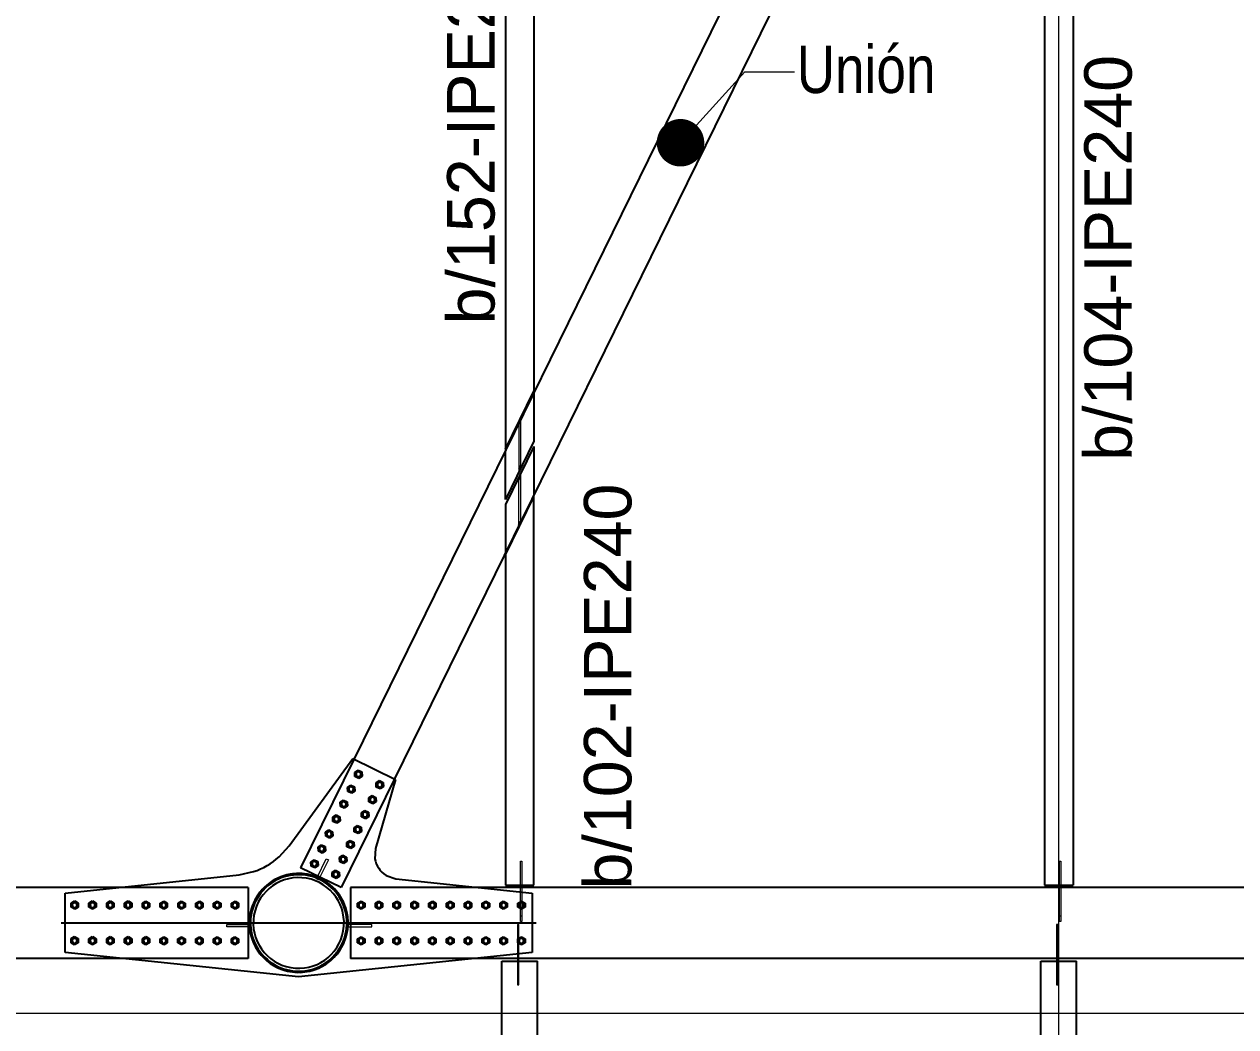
# Model space of a CAD drawing. Header units: millimetres. Extents: x -158 to 97215, y -53820 to 8373.
# Drawn here: x 79878 to 84979, y -33761 to -29542 of the extents above; entities that cross this region are included whole.
import ezdxf
from ezdxf.enums import TextEntityAlignment as Align

# ---------------------------------------------------------------- set-up
doc = ezdxf.new("R2010")
doc.units = ezdxf.units.MM
doc.header["$LTSCALE"] = 0.8
doc.linetypes.add('Grid Line', pattern=[3.33375, 1.905, -0.47625, 0.47625, -0.47625])
for name, color, linetype, lineweight in [('E_COLUMNAS-1', 1, 'Continuous', 25), ('E_EJES-1', 8, 'Grid Line', 9), ('E_TEXTO', 3, 'Continuous', 9), ('P-PLATINA', 6, 'Continuous', 15)]:
    doc.layers.add(name, color=color, linetype=linetype, lineweight=lineweight)
doc.layers.add('VIGAS', color=8, linetype='Continuous')
doc.styles.add('CX', font='ARIALUNI.ttf', dxfattribs={"width": 0.8, "height": 300})
doc.styles.add('VERDANA', font='arial.ttf')

msp = doc.modelspace()

# ---------------------------------------------------------------- linework, layer by layer
at = {"color": 1, "linetype": 'Continuous'}
for centre, radius, start, end in [((81284.8, -32698.6), 11.5, 81.8458, 261.8458), ((81284.8, -32698.6), 10, 153.8458, 333.8458), ((81284.8, -32698.6), 10, 333.8458, 153.8458), ((81284.8, -32698.6), 11.5, 261.8458, 81.8458), ((81374.6, -32742.7), 11.5, 81.8458, 261.8458), ((81374.6, -32742.7), 10, 153.8458, 333.8458), ((81374.6, -32742.7), 10, 333.8458, 153.8458), ((81374.6, -32742.7), 11.5, 261.8458, 81.8458), ((81253.9, -32761.4), 11.5, 81.8458, 261.8458), ((81253.9, -32761.4), 10, 153.8458, 333.8458), ((81253.9, -32761.4), 10, 333.8458, 153.8458), ((81253.9, -32761.4), 11.5, 261.8458, 81.8458), ((81343.7, -32805.5), 11.5, 81.8458, 261.8458), ((81343.7, -32805.5), 10, 333.8458, 153.8458), ((81343.7, -32805.5), 11.5, 261.8458, 81.8458), ((81223.1, -32824.3), 11.5, 81.8458, 261.8458), ((81223.1, -32824.3), 10, 153.8458, 333.8458), ((81223.1, -32824.3), 10, 333.8458, 153.8458), ((81223.1, -32824.3), 11.5, 261.8458, 81.8458), ((81343.7, -32805.5), 10, 153.8458, 333.8458), ((81192.2, -32887.1), 11.5, 81.8458, 261.8458), ((81192.2, -32887.1), 10, 153.8458, 333.8458), ((81192.2, -32887.1), 10, 333.8458, 153.8458), ((81192.2, -32887.1), 11.5, 261.8458, 81.8458), ((81312.8, -32868.3), 11.5, 81.8458, 261.8458), ((81312.8, -32868.3), 10, 153.8458, 333.8458), ((81312.8, -32868.3), 10, 333.8458, 153.8458), ((81312.8, -32868.3), 11.5, 261.8458, 81.8458), ((81161.4, -32949.9), 11.5, 81.8458, 261.8458), ((81161.4, -32949.9), 10, 153.8458, 333.8458), ((81161.4, -32949.9), 10, 333.8458, 153.8458), ((81161.4, -32949.9), 11.5, 261.8458, 81.8458), ((81282, -32931.2), 11.5, 81.8458, 261.8458), ((81282, -32931.2), 10, 153.8458, 333.8458), ((81282, -32931.2), 10, 333.8458, 153.8458), ((81282, -32931.2), 11.5, 261.8458, 81.8458), ((81130.5, -33012.8), 11.5, 81.8458, 261.8458), ((81130.5, -33012.8), 11.5, 261.8458, 81.8458), ((81251.1, -32994), 11.5, 81.8458, 261.8458), ((81251.1, -32994), 10, 153.8458, 333.8458), ((81251.1, -32994), 10, 333.8458, 153.8458), ((81251.1, -32994), 11.5, 261.8458, 81.8458), ((81130.5, -33012.8), 10, 153.8458, 333.8458), ((81130.5, -33012.8), 10, 333.8458, 153.8458), ((81220.3, -33056.8), 11.5, 81.8458, 261.8458), ((81220.3, -33056.8), 10, 333.8458, 153.8458), ((81220.3, -33056.8), 11.5, 261.8458, 81.8458), ((81099.7, -33075.6), 11.5, 81.8458, 261.8458), ((81099.7, -33075.6), 10, 153.8458, 333.8458), ((81099.7, -33075.6), 10, 333.8458, 153.8458), ((81099.7, -33075.6), 11.5, 261.8458, 81.8458), ((81220.3, -33056.8), 10, 153.8458, 333.8458), ((81189.4, -33119.7), 11.5, 81.8458, 261.8458), ((81189.4, -33119.7), 10, 153.8458, 333.8458), ((81189.4, -33119.7), 10, 333.8458, 153.8458), ((81189.4, -33119.7), 11.5, 261.8458, 81.8458), ((80090.3, -33249.1), 11.5, 17.9567, 197.9567), ((80090.3, -33249.1), 11.5, 197.9567, 17.9567), ((80090.3, -33249.1), 10, 89.9567, 269.9567), ((80090.3, -33249.1), 10, 269.9567, 89.9567), ((80165.3, -33249.1), 11.5, 17.9567, 197.9567), ((80165.3, -33249.1), 11.5, 197.9567, 17.9567), ((80165.3, -33249.1), 10, 89.9567, 269.9567), ((80165.3, -33249.1), 10, 269.9567, 89.9567), ((80240.3, -33249.2), 11.5, 17.9567, 197.9567), ((80240.3, -33249.2), 11.5, 197.9567, 17.9567), ((80240.3, -33249.2), 10, 89.9567, 269.9567), ((80240.3, -33249.2), 10, 269.9567, 89.9567), ((80315.3, -33249.3), 11.5, 17.9567, 197.9567), ((80315.3, -33249.3), 11.5, 197.9567, 17.9567), ((80315.3, -33249.3), 10, 89.9567, 269.9567), ((80315.3, -33249.3), 10, 269.9567, 89.9567), ((80390.3, -33249.3), 11.5, 17.9567, 197.9567), ((80390.3, -33249.3), 11.5, 197.9567, 17.9567), ((80390.3, -33249.3), 10, 89.9567, 269.9567), ((80390.3, -33249.3), 10, 269.9567, 89.9567), ((80465.3, -33249.4), 11.5, 17.9567, 197.9567), ((80465.3, -33249.4), 11.5, 197.9567, 17.9567), ((80465.3, -33249.4), 10, 89.9567, 269.9567), ((80465.3, -33249.4), 10, 269.9567, 89.9567), ((80540.3, -33249.4), 11.5, 17.9567, 197.9567), ((80540.3, -33249.4), 11.5, 197.9567, 17.9567), ((80540.3, -33249.4), 10, 89.9567, 269.9567), ((80540.3, -33249.4), 10, 269.9567, 89.9567), ((80615.3, -33249.5), 11.5, 17.9567, 197.9567), ((80615.3, -33249.5), 11.5, 197.9567, 17.9567), ((80615.3, -33249.5), 10, 89.9567, 269.9567), ((80615.3, -33249.5), 10, 269.9567, 89.9567), ((80690.3, -33249.5), 11.5, 17.9567, 197.9567), ((80690.3, -33249.5), 11.5, 197.9567, 17.9567), ((80690.3, -33249.5), 10, 89.9567, 269.9567), ((80690.3, -33249.5), 10, 269.9567, 89.9567), ((80765.3, -33249.6), 11.5, 17.9567, 197.9567), ((80765.3, -33249.6), 11.5, 197.9567, 17.9567), ((80765.3, -33249.6), 10, 89.9567, 269.9567), ((80765.3, -33249.6), 10, 269.9567, 89.9567), ((81296.2, -33249.6), 11.5, 18, 198), ((81296.2, -33249.6), 11.5, 198, 18), ((81296.2, -33249.6), 10, 90, 270), ((81296.2, -33249.6), 10, 270, 90), ((81371.2, -33249.6), 11.5, 18, 198), ((81371.2, -33249.6), 11.5, 198, 18), ((81371.2, -33249.6), 10, 90, 270), ((81371.2, -33249.6), 10, 270, 90), ((81446.2, -33249.6), 11.5, 18, 198), ((81446.2, -33249.6), 11.5, 198, 18), ((81446.2, -33249.6), 10, 90, 270), ((81446.2, -33249.6), 10, 270, 90), ((81521.2, -33249.6), 11.5, 18, 198), ((81521.2, -33249.6), 11.5, 198, 18), ((81521.2, -33249.6), 10, 90, 270), ((81521.2, -33249.6), 10, 270, 90), ((81596.2, -33249.6), 11.5, 18, 198), ((81596.2, -33249.6), 11.5, 198, 18), ((81596.2, -33249.6), 10, 90, 270), ((81596.2, -33249.6), 10, 270, 90), ((81671.2, -33249.6), 11.5, 18, 198), ((81671.2, -33249.6), 11.5, 198, 18), ((81671.2, -33249.6), 10, 90, 270), ((81671.2, -33249.6), 10, 270, 90), ((81746.2, -33249.6), 11.5, 18, 198), ((81746.2, -33249.6), 11.5, 198, 18), ((81746.2, -33249.6), 10, 90, 270), ((81746.2, -33249.6), 10, 270, 90), ((81821.2, -33249.6), 11.5, 18, 198), ((81821.2, -33249.6), 11.5, 198, 18), ((81821.2, -33249.6), 10, 90, 270), ((81821.2, -33249.6), 10, 270, 90), ((81896.2, -33249.6), 11.5, 18, 198), ((81896.2, -33249.6), 11.5, 198, 18), ((81896.2, -33249.6), 10, 90, 270), ((81896.2, -33249.6), 10, 270, 90), ((81971.2, -33249.6), 11.5, 18, 198), ((81971.2, -33249.6), 11.5, 198, 18), ((81971.2, -33249.6), 10, 90, 270), ((81971.2, -33249.6), 10, 270, 90), ((80090.2, -33399.1), 11.5, 17.9567, 197.9567), ((80090.2, -33399.1), 11.5, 197.9567, 17.9567), ((80090.2, -33399.1), 10, 89.9567, 269.9567), ((80090.2, -33399.1), 10, 269.9567, 89.9567), ((80165.2, -33399.1), 11.5, 17.9567, 197.9567), ((80165.2, -33399.1), 11.5, 197.9567, 17.9567), ((80165.2, -33399.1), 10, 89.9567, 269.9567), ((80165.2, -33399.1), 10, 269.9567, 89.9567), ((80240.2, -33399.2), 11.5, 17.9567, 197.9567), ((80240.2, -33399.2), 11.5, 197.9567, 17.9567), ((80240.2, -33399.2), 10, 89.9567, 269.9567), ((80240.2, -33399.2), 10, 269.9567, 89.9567), ((80315.2, -33399.3), 11.5, 17.9567, 197.9567), ((80315.2, -33399.3), 11.5, 197.9567, 17.9567), ((80315.2, -33399.3), 10, 89.9567, 269.9567), ((80315.2, -33399.3), 10, 269.9567, 89.9567), ((80390.2, -33399.3), 11.5, 17.9567, 197.9567), ((80390.2, -33399.3), 11.5, 197.9567, 17.9567), ((80390.2, -33399.3), 10, 89.9567, 269.9567), ((80390.2, -33399.3), 10, 269.9567, 89.9567), ((80465.2, -33399.4), 11.5, 17.9567, 197.9567), ((80465.2, -33399.4), 11.5, 197.9567, 17.9567), ((80465.2, -33399.4), 10, 89.9567, 269.9567), ((80465.2, -33399.4), 10, 269.9567, 89.9567), ((80540.2, -33399.4), 11.5, 17.9567, 197.9567), ((80540.2, -33399.4), 11.5, 197.9567, 17.9567), ((80540.2, -33399.4), 10, 89.9567, 269.9567), ((80540.2, -33399.4), 10, 269.9567, 89.9567), ((80615.2, -33399.5), 11.5, 17.9567, 197.9567), ((80615.2, -33399.5), 11.5, 197.9567, 17.9567), ((80615.2, -33399.5), 10, 89.9567, 269.9567), ((80615.2, -33399.5), 10, 269.9567, 89.9567), ((80690.2, -33399.5), 11.5, 17.9567, 197.9567), ((80690.2, -33399.5), 11.5, 197.9567, 17.9567), ((80690.2, -33399.5), 10, 89.9567, 269.9567), ((80690.2, -33399.5), 10, 269.9567, 89.9567), ((80765.2, -33399.6), 11.5, 17.9567, 197.9567), ((80765.2, -33399.6), 11.5, 197.9567, 17.9567), ((80765.2, -33399.6), 10, 89.9567, 269.9567), ((80765.2, -33399.6), 10, 269.9567, 89.9567), ((81296.2, -33399.6), 11.5, 18, 198), ((81296.2, -33399.6), 11.5, 198, 18), ((81296.2, -33399.6), 10, 90, 270), ((81296.2, -33399.6), 10, 270, 90), ((81371.2, -33399.6), 11.5, 18, 198), ((81371.2, -33399.6), 11.5, 198, 18), ((81371.2, -33399.6), 10, 90, 270), ((81371.2, -33399.6), 10, 270, 90), ((81446.2, -33399.6), 11.5, 18, 198), ((81446.2, -33399.6), 11.5, 198, 18), ((81446.2, -33399.6), 10, 90, 270), ((81446.2, -33399.6), 10, 270, 90), ((81521.2, -33399.6), 11.5, 18, 198), ((81521.2, -33399.6), 11.5, 198, 18), ((81521.2, -33399.6), 10, 90, 270), ((81521.2, -33399.6), 10, 270, 90), ((81596.2, -33399.6), 11.5, 18, 198), ((81596.2, -33399.6), 11.5, 198, 18), ((81596.2, -33399.6), 10, 90, 270), ((81596.2, -33399.6), 10, 270, 90), ((81671.2, -33399.6), 11.5, 18, 198), ((81671.2, -33399.6), 11.5, 198, 18), ((81671.2, -33399.6), 10, 90, 270), ((81671.2, -33399.6), 10, 270, 90), ((81746.2, -33399.6), 11.5, 18, 198), ((81746.2, -33399.6), 11.5, 198, 18), ((81746.2, -33399.6), 10, 90, 270), ((81746.2, -33399.6), 10, 270, 90), ((81821.2, -33399.6), 11.5, 18, 198), ((81821.2, -33399.6), 11.5, 198, 18), ((81821.2, -33399.6), 10, 90, 270), ((81821.2, -33399.6), 10, 270, 90), ((81896.2, -33399.6), 11.5, 18, 198), ((81896.2, -33399.6), 11.5, 198, 18), ((81896.2, -33399.6), 10, 90, 270), ((81896.2, -33399.6), 10, 270, 90), ((81971.2, -33399.6), 11.5, 18, 198), ((81971.2, -33399.6), 11.5, 198, 18), ((81971.2, -33399.6), 10, 90, 270), ((81971.2, -33399.6), 10, 270, 90)]:
    msp.add_arc(centre, radius, start, end, dxfattribs=at)
at = {"layer": 'E_COLUMNAS-1'}
for radius, start, end in [(208, 10, 190), (208, 80, 260), (208, 80, 260), (207, 350, 170), (203, 10, 190), (191, 350, 170), (208, 260, 80), (208, 260, 80), (207, 170, 350), (208, 190, 10), (203, 190, 10), (191, 170, 350)]:
    msp.add_arc((81033.2, -33324.3), radius, start, end, dxfattribs=at)
at = {"layer": 'E_EJES-1'}
for p, q in [((84233.3, -52920), (84233.3, -22429.9)), ((2836.9, -33704.7), (96315.4, -33704.7))]:
    msp.add_line(p, q, dxfattribs=at)
at = {"layer": 'E_TEXTO', "color": 4}
for p, q in [((82640.9, -30040.4), (82911.5, -29742.4)), ((82911.5, -29742.4), (83121.2, -29742.4))]:
    msp.add_line(p, q, dxfattribs=at)
at = {"layer": 'E_TEXTO', "color": 4, "const_width": 100}
msp.add_lwpolyline([(82590.9, -30040.4, 1), (82690.9, -30040.4, 1)], format="xyb", close=True, dxfattribs=at)
at = {"layer": 'P-PLATINA'}
for p, q in [((81966.6, -31208.1), (81966.6, -31412.9)), ((81960.4, -31220.7), (81960.4, -31425.6)), ((81960.4, -31412), (81966.6, -31399.4)), ((81960.4, -31651.7), (81960.4, -31446.9)), ((81960.4, -31460.5), (81966.6, -31447.8)), ((81966.6, -31434.3), (81966.6, -31639.1)), ((81966.6, -33293.9), (81972.6, -33293.9)), ((84236.4, -33293.9), (84242.4, -33293.9)), ((81954, -33355.4), (81960, -33355.4)), ((84223.7, -33355.4), (84229.7, -33355.4))]:
    msp.add_line(p, q, dxfattribs=at)
for points in [[(81109, -33136.6), (81110.8, -33133), (81149.3, -33054.5), (81158.3, -33058.9), (81119.9, -33137.2), (81118.1, -33140.8), (81117.1, -33142.8), (81108.2, -33138.4)], [(81966.6, -33318.9), (81966.6, -33174.6), (81966.6, -33164.6), (81966.6, -33064.6), (81972.6, -33064.6), (81972.6, -33164.6), (81972.6, -33174.6), (81972.6, -33318.9)], [(80730.2, -33330.4), (80826.7, -33330.4), (80830.2, -33330.4), (80830.2, -33340.4), (80827.6, -33340.4), (80730.2, -33340.4)], [(81341.2, -33330.4), (81241.2, -33330.4), (81241.2, -33340.4), (81341.2, -33340.4)], [(81960, -33474.6), (81960, -33330.4), (81954, -33330.4), (81954, -33474.6), (81954, -33484.6), (81954, -33584.6), (81960, -33584.6), (81960, -33484.6)], [(84229.7, -33484.6), (84229.7, -33474.6), (84229.7, -33330.4), (84223.7, -33330.4), (84223.7, -33474.6), (84223.7, -33484.6), (84223.7, -33584.6), (84229.7, -33584.6)]]:
    msp.add_lwpolyline(points, close=True, dxfattribs=at)
for points in [[(84236.4, -33164.6), (84236.4, -33064.6), (84242.4, -33064.6), (84242.4, -33164.6)], [(84242.4, -33174.6), (84242.4, -33318.9), (84236.4, -33318.9), (84236.4, -33174.6)]]:
    msp.add_lwpolyline(points, dxfattribs=at)
at = {"layer": 'VIGAS'}
for p, q in [((84293.3, -27051.1), (84293.3, -33164.6)), ((84173.3, -27225.5), (84173.3, -33164.6)), ((81903.5, -28809.7), (81903.5, -31336.6)), ((82023.5, -28809.7), (82023.5, -31092.2)), ((82949.1, -29207.5), (81266.3, -32634.1)), ((83119.6, -29291.2), (81436.9, -32717.9)), ((81903.5, -31329.8), (82023.5, -31085.4)), ((82023.5, -31092.2), (82023.5, -31297.1)), ((81960.4, -31224.7), (81966.6, -31212.1)), ((81960.4, -31213.9), (81960.4, -31220.7)), ((81966.6, -31207.4), (81966.6, -31201.3)), ((81966.6, -31207.4), (81966.6, -31208.1)), ((82023.5, -31297.1), (81903.5, -31541.4)), ((82023.5, -31318.4), (81903.5, -31562.8)), ((81903.5, -31541.4), (81903.5, -31336.6)), ((82023.5, -31318.4), (82023.5, -31523.3)), ((81903.5, -31774.4), (82023.5, -31530.1)), ((81903.5, -31562.8), (81903.5, -31767.6)), ((82023.5, -33164.6), (82023.5, -31523.3)), ((81960.4, -31647.7), (81966.6, -31635.1)), ((81960.4, -31652.4), (81960.4, -31651.7)), ((81960.4, -31658.6), (81960.4, -31652.4)), ((81966.6, -31639.1), (81966.6, -31645.9)), ((81903.5, -31767.6), (81903.5, -33164.6)), ((80993, -33000), (81261.8, -32631.9)), ((80993, -33000), (81261.8, -32631.9)), ((81266.3, -32634.1), (81041.6, -33091.7)), ((81261.8, -32631.9), (81441.3, -32720.1)), ((81261.8, -32631.9), (81441.3, -32720.1)), ((81269.2, -32691), (81283.6, -32681.3)), ((81270.4, -32708.2), (81269.2, -32691)), ((81283.6, -32681.3), (81299.2, -32688.9)), ((81299.2, -32688.9), (81300.3, -32706.2)), ((81436.9, -32717.9), (81212.2, -33175.4)), ((81238.4, -32753.8), (81252.8, -32744.1)), ((81252.8, -32744.1), (81268.3, -32751.8)), ((81286, -32715.9), (81270.4, -32708.2)), ((81300.3, -32706.2), (81286, -32715.9)), ((81441.3, -32720.1), (81357.1, -33010.8)), ((81441.3, -32720.1), (81357.1, -33010.8)), ((81359, -32735), (81373.4, -32725.4)), ((81360.2, -32752.3), (81359, -32735)), ((81373.4, -32725.4), (81388.9, -32733)), ((81388.9, -32733), (81390.1, -32750.3)), ((81239.6, -32771.1), (81238.4, -32753.8)), ((81255.1, -32778.7), (81239.6, -32771.1)), ((81269.5, -32769.1), (81255.1, -32778.7)), ((81268.3, -32751.8), (81269.5, -32769.1)), ((81328.2, -32797.9), (81342.5, -32788.2)), ((81342.5, -32788.2), (81358.1, -32795.9)), ((81358.1, -32795.9), (81359.2, -32813.1)), ((81375.7, -32760), (81360.2, -32752.3)), ((81390.1, -32750.3), (81375.7, -32760)), ((81207.5, -32816.6), (81221.9, -32807)), ((81208.7, -32833.9), (81207.5, -32816.6)), ((81224.2, -32841.5), (81208.7, -32833.9)), ((81221.9, -32807), (81237.5, -32814.6)), ((81238.6, -32831.9), (81224.2, -32841.5)), ((81237.5, -32814.6), (81238.6, -32831.9)), ((81329.3, -32815.2), (81328.2, -32797.9)), ((81344.9, -32822.8), (81329.3, -32815.2)), ((81359.2, -32813.1), (81344.9, -32822.8)), ((81176.7, -32879.5), (81191.1, -32869.8)), ((81177.8, -32896.7), (81176.7, -32879.5)), ((81193.4, -32904.4), (81177.8, -32896.7)), ((81191.1, -32869.8), (81206.6, -32877.4)), ((81207.8, -32894.7), (81193.4, -32904.4)), ((81206.6, -32877.4), (81207.8, -32894.7)), ((81297.3, -32860.7), (81311.7, -32851.1)), ((81298.5, -32878), (81297.3, -32860.7)), ((81314, -32885.6), (81298.5, -32878)), ((81311.7, -32851.1), (81327.2, -32858.7)), ((81328.4, -32876), (81314, -32885.6)), ((81327.2, -32858.7), (81328.4, -32876)), ((81145.8, -32942.3), (81160.2, -32932.6)), ((81147, -32959.6), (81145.8, -32942.3)), ((81160.2, -32932.6), (81175.8, -32940.3)), ((81175.8, -32940.3), (81176.9, -32957.6)), ((81266.4, -32923.5), (81280.8, -32913.9)), ((81267.6, -32940.8), (81266.4, -32923.5)), ((81283.1, -32948.5), (81267.6, -32940.8)), ((81280.8, -32913.9), (81296.4, -32921.5)), ((81297.5, -32938.8), (81283.1, -32948.5)), ((81296.4, -32921.5), (81297.5, -32938.8)), ((80951.1, -33046.3), (80993, -33000)), ((80951.1, -33046.3), (80993, -33000)), ((81115, -33005.1), (81129.4, -32995.5)), ((81129.4, -32995.5), (81144.9, -33003.1)), ((81162.5, -32967.2), (81147, -32959.6)), ((81176.9, -32957.6), (81162.5, -32967.2)), ((81235.6, -32986.4), (81250, -32976.7)), ((81236.7, -33003.7), (81235.6, -32986.4)), ((81250, -32976.7), (81265.5, -32984.4)), ((81265.5, -32984.4), (81266.7, -33001.6)), ((81116.1, -33022.4), (81115, -33005.1)), ((81131.7, -33030), (81116.1, -33022.4)), ((81146.1, -33020.4), (81131.7, -33030)), ((81144.9, -33003.1), (81146.1, -33020.4)), ((81204.7, -33049.2), (81219.1, -33039.6)), ((81205.9, -33066.5), (81204.7, -33049.2)), ((81219.1, -33039.6), (81234.7, -33047.2)), ((81234.7, -33047.2), (81235.8, -33064.5)), ((81252.3, -33011.3), (81236.7, -33003.7)), ((81266.7, -33001.6), (81252.3, -33011.3)), ((81357.1, -33010.8), (81354.3, -33054.1)), ((81357.1, -33010.8), (81354.3, -33054.1)), ((81212.2, -33175.4), (81041.6, -33091.7)), ((81084.1, -33068), (81098.5, -33058.3)), ((81085.3, -33085.2), (81084.1, -33068)), ((81100.8, -33092.9), (81085.3, -33085.2)), ((81098.5, -33058.3), (81114, -33065.9)), ((81115.2, -33083.2), (81100.8, -33092.9)), ((81114, -33065.9), (81115.2, -33083.2)), ((81173.9, -33112), (81188.3, -33102.4)), ((81188.3, -33102.4), (81203.8, -33110)), ((81221.4, -33074.1), (81205.9, -33066.5)), ((81235.8, -33064.5), (81221.4, -33074.1)), ((80050.2, -33199), (80782.4, -33121.4)), ((80050.2, -33199), (80782.4, -33121.4)), ((80782.4, -33121.4), (80843.5, -33108.4)), ((80782.4, -33121.4), (80843.5, -33108.4)), ((81175, -33129.3), (81173.9, -33112)), ((81190.6, -33137), (81175, -33129.3)), ((81205, -33127.3), (81190.6, -33137)), ((81203.8, -33110), (81205, -33127.3)), ((81401.5, -33124.3), (81442.6, -33138.1)), ((81401.5, -33124.3), (81442.6, -33138.1)), ((81442.6, -33138.1), (82016.2, -33198.7)), ((81442.6, -33138.1), (82016.2, -33198.7)), ((80280.6, -33174.6), (79803.5, -33174.6)), ((80050.2, -33449), (80050.2, -33199)), ((80050.2, -33449), (80050.2, -33199)), ((80820.2, -33174.6), (80280.6, -33174.6)), ((80820.2, -33174.6), (80820.2, -33474.6)), ((81251.2, -33174.6), (81251.2, -33474.6)), ((81788.2, -33174.6), (81251.2, -33174.6)), ((89984.6, -33174.6), (81788.2, -33174.6)), ((81903.5, -33164.6), (82023.5, -33164.6)), ((82016.2, -33198.7), (82016.2, -33448.7)), ((82016.2, -33198.7), (82016.2, -33448.7)), ((84173.3, -33164.6), (84293.3, -33164.6)), ((84236.4, -33164.6), (84236.4, -33174.6)), ((84242.4, -33164.6), (84242.4, -33174.6)), ((80075.3, -33240.4), (80090.3, -33231.8)), ((80075.3, -33257.7), (80075.3, -33240.4)), ((80090.3, -33231.8), (80105.3, -33240.4)), ((80105.3, -33240.4), (80105.3, -33257.8)), ((80150.3, -33240.5), (80165.3, -33231.8)), ((80150.3, -33257.8), (80150.3, -33240.5)), ((80165.3, -33231.8), (80180.3, -33240.5)), ((80180.3, -33240.5), (80180.3, -33257.8)), ((80225.3, -33240.5), (80240.3, -33231.9)), ((80225.3, -33257.9), (80225.3, -33240.5)), ((80240.3, -33231.9), (80255.3, -33240.6)), ((80255.3, -33240.6), (80255.3, -33257.9)), ((80300.3, -33240.6), (80315.3, -33231.9)), ((80300.3, -33257.9), (80300.3, -33240.6)), ((80315.3, -33231.9), (80330.3, -33240.6)), ((80330.3, -33240.6), (80330.3, -33257.9)), ((80375.3, -33240.6), (80390.3, -33232)), ((80375.3, -33258), (80375.3, -33240.6)), ((80390.3, -33232), (80405.3, -33240.7)), ((80405.3, -33240.7), (80405.3, -33258)), ((80450.3, -33240.7), (80465.3, -33232.1)), ((80450.3, -33258), (80450.3, -33240.7)), ((80465.3, -33232.1), (80480.3, -33240.7)), ((80480.3, -33240.7), (80480.3, -33258)), ((80525.3, -33240.8), (80540.3, -33232.1)), ((80525.3, -33258.1), (80525.3, -33240.8)), ((80540.3, -33232.1), (80555.3, -33240.8)), ((80555.3, -33240.8), (80555.3, -33258.1)), ((80600.3, -33240.8), (80615.3, -33232.2)), ((80600.3, -33258.1), (80600.3, -33240.8)), ((80615.3, -33232.2), (80630.3, -33240.8)), ((80630.3, -33240.8), (80630.3, -33258.2)), ((80675.3, -33240.9), (80690.3, -33232.2)), ((80675.3, -33258.2), (80675.3, -33240.9)), ((80690.3, -33232.2), (80705.3, -33240.9)), ((80705.3, -33240.9), (80705.3, -33258.2)), ((80750.3, -33240.9), (80765.3, -33232.3)), ((80750.3, -33258.3), (80750.3, -33240.9)), ((80765.3, -33232.3), (80780.3, -33241)), ((80780.3, -33241), (80780.3, -33258.3)), ((81281.2, -33240.9), (81296.2, -33232.3)), ((81281.2, -33258.3), (81281.2, -33240.9)), ((81296.2, -33232.3), (81311.2, -33240.9)), ((81311.2, -33240.9), (81311.2, -33258.3)), ((81356.2, -33240.9), (81371.2, -33232.3)), ((81356.2, -33258.3), (81356.2, -33240.9)), ((81371.2, -33232.3), (81386.2, -33240.9)), ((81386.2, -33240.9), (81386.2, -33258.3)), ((81431.2, -33240.9), (81446.2, -33232.3)), ((81431.2, -33258.3), (81431.2, -33240.9)), ((81446.2, -33232.3), (81461.2, -33240.9)), ((81461.2, -33240.9), (81461.2, -33258.3)), ((81506.2, -33240.9), (81521.2, -33232.3)), ((81506.2, -33258.3), (81506.2, -33240.9)), ((81521.2, -33232.3), (81536.2, -33240.9)), ((81536.2, -33240.9), (81536.2, -33258.3)), ((81581.2, -33240.9), (81596.2, -33232.3)), ((81581.2, -33258.3), (81581.2, -33240.9)), ((81596.2, -33232.3), (81611.2, -33240.9)), ((81611.2, -33240.9), (81611.2, -33258.3)), ((81656.2, -33240.9), (81671.2, -33232.3)), ((81656.2, -33258.3), (81656.2, -33240.9)), ((81671.2, -33232.3), (81686.2, -33240.9)), ((81686.2, -33240.9), (81686.2, -33258.3)), ((81731.2, -33240.9), (81746.2, -33232.3)), ((81731.2, -33258.3), (81731.2, -33240.9)), ((81746.2, -33232.3), (81761.2, -33240.9)), ((81761.2, -33240.9), (81761.2, -33258.3)), ((81806.2, -33240.9), (81821.2, -33232.3)), ((81806.2, -33258.3), (81806.2, -33240.9)), ((81821.2, -33232.3), (81836.2, -33240.9)), ((81836.2, -33240.9), (81836.2, -33258.3)), ((81881.2, -33240.9), (81896.2, -33232.3)), ((81881.2, -33258.3), (81881.2, -33240.9)), ((81896.2, -33232.3), (81911.2, -33240.9)), ((81911.2, -33240.9), (81911.2, -33258.3)), ((81956.2, -33240.9), (81971.2, -33232.3)), ((81956.2, -33258.3), (81956.2, -33240.9)), ((81971.2, -33232.3), (81986.2, -33240.9)), ((81986.2, -33240.9), (81986.2, -33258.3)), ((80090.3, -33266.4), (80075.3, -33257.7)), ((80105.3, -33257.8), (80090.3, -33266.4)), ((80165.3, -33266.5), (80150.3, -33257.8)), ((80180.3, -33257.8), (80165.3, -33266.5)), ((80240.3, -33266.5), (80225.3, -33257.9)), ((80255.3, -33257.9), (80240.3, -33266.5)), ((80315.3, -33266.6), (80300.3, -33257.9)), ((80330.3, -33257.9), (80315.3, -33266.6)), ((80390.3, -33266.6), (80375.3, -33258)), ((80405.3, -33258), (80390.3, -33266.6)), ((80465.3, -33266.7), (80450.3, -33258)), ((80480.3, -33258), (80465.3, -33266.7)), ((80540.3, -33266.8), (80525.3, -33258.1)), ((80555.3, -33258.1), (80540.3, -33266.8)), ((80615.3, -33266.8), (80600.3, -33258.1)), ((80630.3, -33258.2), (80615.3, -33266.8)), ((80690.3, -33266.9), (80675.3, -33258.2)), ((80705.3, -33258.2), (80690.3, -33266.9)), ((80765.3, -33266.9), (80750.3, -33258.3)), ((80780.3, -33258.3), (80765.3, -33266.9)), ((81296.2, -33266.9), (81281.2, -33258.3)), ((81311.2, -33258.3), (81296.2, -33266.9)), ((81371.2, -33266.9), (81356.2, -33258.3)), ((81386.2, -33258.3), (81371.2, -33266.9)), ((81446.2, -33266.9), (81431.2, -33258.3)), ((81461.2, -33258.3), (81446.2, -33266.9)), ((81521.2, -33266.9), (81506.2, -33258.3)), ((81536.2, -33258.3), (81521.2, -33266.9)), ((81596.2, -33266.9), (81581.2, -33258.3)), ((81611.2, -33258.3), (81596.2, -33266.9)), ((81671.2, -33266.9), (81656.2, -33258.3)), ((81686.2, -33258.3), (81671.2, -33266.9)), ((81746.2, -33266.9), (81731.2, -33258.3)), ((81761.2, -33258.3), (81746.2, -33266.9)), ((81821.2, -33266.9), (81806.2, -33258.3)), ((81836.2, -33258.3), (81821.2, -33266.9)), ((81896.2, -33266.9), (81881.2, -33258.3)), ((81911.2, -33258.3), (81896.2, -33266.9)), ((81971.2, -33266.9), (81956.2, -33258.3)), ((81986.2, -33258.3), (81971.2, -33266.9)), ((80033.2, -33324.3), (82033.2, -33324.3)), ((80033.2, -33324.3), (82033.2, -33324.3)), ((80075.2, -33390.4), (80090.2, -33381.8)), ((80075.2, -33407.7), (80075.2, -33390.4)), ((80090.1, -33416.4), (80075.2, -33407.7)), ((80105.2, -33407.8), (80090.1, -33416.4)), ((80090.2, -33381.8), (80105.2, -33390.4)), ((80105.2, -33390.4), (80105.2, -33407.8)), ((80150.2, -33390.5), (80165.2, -33381.8)), ((80150.2, -33407.8), (80150.2, -33390.5)), ((80165.1, -33416.5), (80150.2, -33407.8)), ((80180.2, -33407.8), (80165.1, -33416.5)), ((80165.2, -33381.8), (80180.2, -33390.5)), ((80180.2, -33390.5), (80180.2, -33407.8)), ((80225.2, -33390.5), (80240.2, -33381.9)), ((80225.2, -33407.9), (80225.2, -33390.5)), ((80240.1, -33416.5), (80225.2, -33407.9)), ((80255.2, -33407.9), (80240.1, -33416.5)), ((80240.2, -33381.9), (80255.2, -33390.6)), ((80255.2, -33390.6), (80255.2, -33407.9)), ((80300.2, -33390.6), (80315.2, -33381.9)), ((80300.2, -33407.9), (80300.2, -33390.6)), ((80315.1, -33416.6), (80300.2, -33407.9)), ((80330.2, -33407.9), (80315.1, -33416.6)), ((80315.2, -33381.9), (80330.2, -33390.6)), ((80330.2, -33390.6), (80330.2, -33407.9)), ((80375.2, -33390.6), (80390.2, -33382)), ((80375.2, -33408), (80375.2, -33390.6)), ((80390.1, -33416.6), (80375.2, -33408)), ((80405.2, -33408), (80390.1, -33416.6)), ((80390.2, -33382), (80405.2, -33390.7)), ((80405.2, -33390.7), (80405.2, -33408)), ((80450.2, -33390.7), (80465.2, -33382.1)), ((80450.2, -33408), (80450.2, -33390.7)), ((80465.1, -33416.7), (80450.2, -33408)), ((80480.2, -33408), (80465.1, -33416.7)), ((80465.2, -33382.1), (80480.2, -33390.7)), ((80480.2, -33390.7), (80480.2, -33408)), ((80525.2, -33390.8), (80540.2, -33382.1)), ((80525.2, -33408.1), (80525.2, -33390.8)), ((80540.1, -33416.8), (80525.2, -33408.1)), ((80555.2, -33408.1), (80540.1, -33416.8)), ((80540.2, -33382.1), (80555.2, -33390.8)), ((80555.2, -33390.8), (80555.2, -33408.1)), ((80600.2, -33390.8), (80615.2, -33382.2)), ((80600.2, -33408.1), (80600.2, -33390.8)), ((80615.1, -33416.8), (80600.2, -33408.1)), ((80630.2, -33408.2), (80615.1, -33416.8)), ((80615.2, -33382.2), (80630.2, -33390.8)), ((80630.2, -33390.8), (80630.2, -33408.2)), ((80675.2, -33390.9), (80690.2, -33382.2)), ((80675.2, -33408.2), (80675.2, -33390.9)), ((80690.1, -33416.9), (80675.2, -33408.2)), ((80705.2, -33408.2), (80690.1, -33416.9)), ((80690.2, -33382.2), (80705.2, -33390.9)), ((80705.2, -33390.9), (80705.2, -33408.2)), ((80750.2, -33390.9), (80765.2, -33382.3)), ((80750.2, -33408.3), (80750.2, -33390.9)), ((80765.1, -33416.9), (80750.2, -33408.3)), ((80780.2, -33408.3), (80765.1, -33416.9)), ((80765.2, -33382.3), (80780.2, -33391)), ((80780.2, -33391), (80780.2, -33408.3)), ((81281.2, -33390.9), (81296.2, -33382.3)), ((81281.2, -33408.3), (81281.2, -33390.9)), ((81296.2, -33416.9), (81281.2, -33408.3)), ((81296.2, -33382.3), (81311.2, -33390.9)), ((81311.2, -33408.3), (81296.2, -33416.9)), ((81311.2, -33390.9), (81311.2, -33408.3)), ((81356.2, -33390.9), (81371.2, -33382.3)), ((81356.2, -33408.3), (81356.2, -33390.9)), ((81371.2, -33416.9), (81356.2, -33408.3)), ((81371.2, -33382.3), (81386.2, -33390.9)), ((81386.2, -33408.3), (81371.2, -33416.9)), ((81386.2, -33390.9), (81386.2, -33408.3)), ((81431.2, -33390.9), (81446.2, -33382.3)), ((81431.2, -33408.3), (81431.2, -33390.9)), ((81446.2, -33416.9), (81431.2, -33408.3)), ((81446.2, -33382.3), (81461.2, -33390.9)), ((81461.2, -33408.3), (81446.2, -33416.9)), ((81461.2, -33390.9), (81461.2, -33408.3)), ((81506.2, -33390.9), (81521.2, -33382.3)), ((81506.2, -33408.3), (81506.2, -33390.9)), ((81521.2, -33416.9), (81506.2, -33408.3)), ((81521.2, -33382.3), (81536.2, -33390.9)), ((81536.2, -33408.3), (81521.2, -33416.9)), ((81536.2, -33390.9), (81536.2, -33408.3)), ((81581.2, -33390.9), (81596.2, -33382.3)), ((81581.2, -33408.3), (81581.2, -33390.9)), ((81596.2, -33416.9), (81581.2, -33408.3)), ((81596.2, -33382.3), (81611.2, -33390.9)), ((81611.2, -33408.3), (81596.2, -33416.9)), ((81611.2, -33390.9), (81611.2, -33408.3)), ((81656.2, -33390.9), (81671.2, -33382.3)), ((81656.2, -33408.3), (81656.2, -33390.9)), ((81671.2, -33416.9), (81656.2, -33408.3)), ((81671.2, -33382.3), (81686.2, -33390.9)), ((81686.2, -33408.3), (81671.2, -33416.9)), ((81686.2, -33390.9), (81686.2, -33408.3)), ((81731.2, -33390.9), (81746.2, -33382.3)), ((81731.2, -33408.3), (81731.2, -33390.9)), ((81746.2, -33416.9), (81731.2, -33408.3)), ((81746.2, -33382.3), (81761.2, -33390.9)), ((81761.2, -33408.3), (81746.2, -33416.9)), ((81761.2, -33390.9), (81761.2, -33408.3)), ((81806.2, -33390.9), (81821.2, -33382.3)), ((81806.2, -33408.3), (81806.2, -33390.9)), ((81821.2, -33416.9), (81806.2, -33408.3)), ((81821.2, -33382.3), (81836.2, -33390.9)), ((81836.2, -33408.3), (81821.2, -33416.9)), ((81836.2, -33390.9), (81836.2, -33408.3)), ((81881.2, -33390.9), (81896.2, -33382.3)), ((81881.2, -33408.3), (81881.2, -33390.9)), ((81896.2, -33416.9), (81881.2, -33408.3)), ((81896.2, -33382.3), (81911.2, -33390.9)), ((81911.2, -33408.3), (81896.2, -33416.9)), ((81911.2, -33390.9), (81911.2, -33408.3)), ((81956.2, -33390.9), (81971.2, -33382.3)), ((81956.2, -33408.3), (81956.2, -33390.9)), ((81971.2, -33416.9), (81956.2, -33408.3)), ((81971.2, -33382.3), (81986.2, -33390.9)), ((81986.2, -33408.3), (81971.2, -33416.9)), ((81986.2, -33390.9), (81986.2, -33408.3)), ((81033.2, -33550.8), (80050.2, -33449)), ((81033.2, -33550.8), (80050.2, -33449)), ((82016.2, -33448.7), (81033.2, -33550.8)), ((82016.2, -33448.7), (81033.2, -33550.8)), ((80297.2, -33474.6), (79803.5, -33474.6)), ((80820.2, -33474.6), (80297.2, -33474.6)), ((81766.8, -33474.6), (81251.2, -33474.6)), ((90001.3, -33474.6), (81766.8, -33474.6)), ((81888.5, -42424.5), (81888.5, -33484.6)), ((81888.5, -33484.6), (82038.5, -33484.6)), ((82038.5, -42424.5), (82038.5, -33484.6)), ((84158.3, -42424.5), (84158.3, -33484.6)), ((84158.3, -33484.6), (84308.3, -33484.6)), ((84308.3, -42424.5), (84308.3, -33484.6))]:
    msp.add_line(p, q, dxfattribs=at)
for centre, radius, start, end in [((80750.7, -32823.1), 300, 288.0044, 311.9062), ((80750.7, -32823.1), 300, 288.0044, 311.9062), ((81453.1, -33038.6), 100, 188.8687, 238.9352), ((81453.1, -33038.6), 100, 188.8687, 238.9352)]:
    msp.add_arc(centre, radius, start, end, dxfattribs=at)

# ---------------------------------------------------------------- texts
at = {"layer": 'E_TEXTO', "style": 'VERDANA'}
for s, p in [('b/152-IPE240', (81858.1, -29950.8)), ('b/104-IPE240', (84540.6, -30525.1)), ('b/102-IPE240', (82434.2, -32329.3))]:
    msp.add_text(s, height=200, rotation=90, dxfattribs=at).set_placement(p, align=Align.CENTER)
at = {"layer": 'E_TEXTO', "color": 4, "style": 'CX', "width": 0.8}
msp.add_text('Unión', height=200, dxfattribs=at).set_placement((83130.2, -29831.2))

doc.saveas('drawing.dxf')
